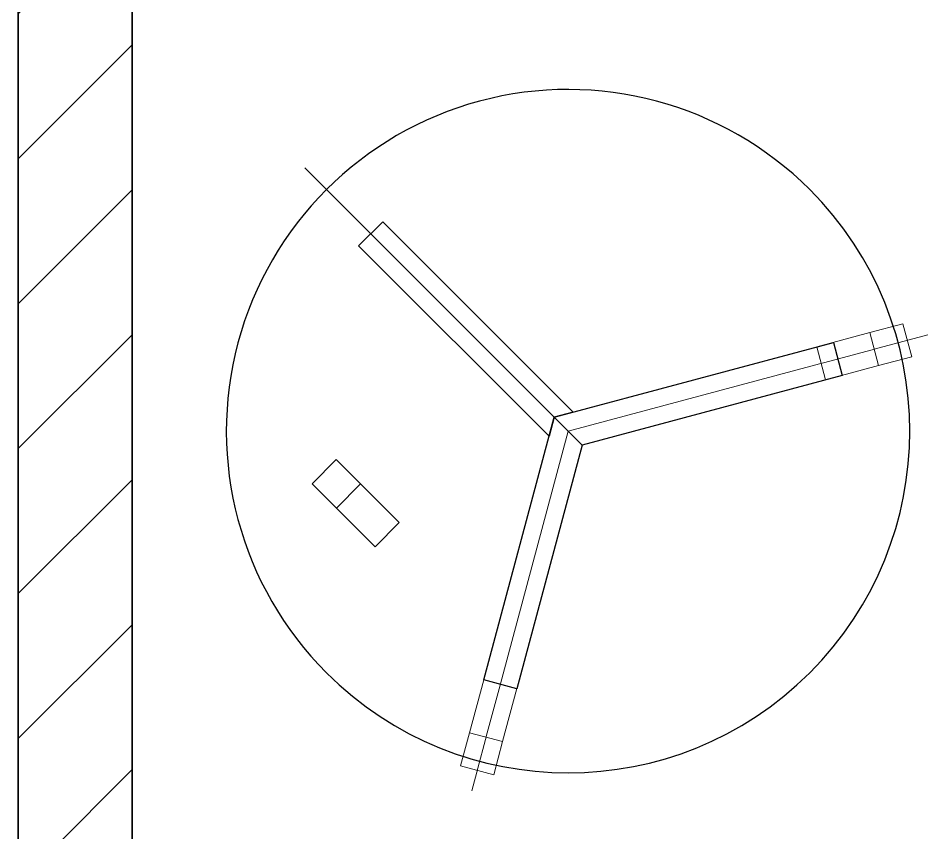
# Model space of a CAD drawing. Header units: millimetres. Extents: x 233224 to 234067, y -13631 to -11613.
# Drawn here: x 233254.7 to 233334.7, y -12046.1 to -11974.5 of the extents above; entities that cross this region are included whole.
import ezdxf

# ---------------------------------------------------------------- set-up
doc = ezdxf.new("R2010")
doc.units = ezdxf.units.MM
doc.header["$MEASUREMENT"] = 0
doc.set_wipeout_variables(frame=1)
doc.linetypes.add('Wipeout_Contour', pattern=[1000, 0, -1000])
for name, color, linetype, lineweight, true_color in [('2D Drafting - General_Pen_No__4', 7, 'Continuous', 20, 0x029e21), ('Str - Column_Pen_No__88', 7, 'Continuous', 20, 0xfd4435), ('Structural - Bearing_Pen_No__107', 7, 'Continuous', 13, 0xaaaaaa)]:
    doc.layers.add(name, color=color, linetype=linetype, lineweight=lineweight, true_color=true_color)
for name, color, linetype in [('Doseme - BA', 7, 'Continuous'), ('Str - Column', 7, 'Continuous'), ('Structural - Bearing', 7, 'Continuous')]:
    doc.layers.add(name, color=color, linetype=linetype)
for name, color, linetype, lineweight in [('Doseme - BA_Pen_No__1', 7, 'Continuous', 13), ('Doseme - BA_Pen_No__41', 7, 'Continuous', 25), ('Structural - Bearing_Pen_No__27', 7, 'Continuous', 35)]:
    doc.layers.add(name, color=color, linetype=linetype, lineweight=lineweight)

# ---------------------------------------------------------------- blocks, each defined once
blk = doc.blocks.new('Wall_4', base_point=(226098.98, 6367.57))
at = {"layer": 'Structural - Bearing_Pen_No__107', "linetype": 'Continuous'}
h = blk.add_hatch(dxfattribs=at)
h.set_pattern_fill('MASONRY_BLOCK', color=256, style=0, pattern_type=2)
h.set_pattern_definition([(45, (0, 0), (-63.63961, 63.63961), [])])
h.paths.add_polyline_path([(225998.98, 6267.57), (225998.98, -1102.43), (226098.98, -1002.43), (226098.98, 6267.57)])
at = {"layer": 'Structural - Bearing_Pen_No__27', "linetype": 'Continuous', "flags": 128}
for points in [[(225998.98, 6267.57), (225998.98, -1102.43)], [(226098.98, -1002.43), (226098.98, 6267.57)]]:
    blk.add_lwpolyline(points, dxfattribs=at)
blk = doc.blocks.new('Column_4', base_point=(226718.43, 2457.95))
at = {"color": 254, "linetype": 'Wipeout_Contour', "lineweight": 0, "ltscale": 1360454.352084183}
blk.add_wipeout([(226729.09, 2476.34), (226700, 2468.55), (226707.77, 2439.57), (226736.86, 2447.36), (226754.25, 2452.02), (226746.48, 2481)], dxfattribs=at).dxf.layer = 'Str - Column'
at = {"layer": 'Str - Column_Pen_No__88', "linetype": 'Continuous'}
for p, q in [((226746.48, 2481), (226700, 2468.55)), ((226700, 2468.55), (226707.77, 2439.57)), ((226783.33, 2459.82), (226754.25, 2452.02)), ((226754.25, 2452.02), (226707.77, 2439.57))]:
    blk.add_line(p, q, dxfattribs=at)
at = {"color": 254, "linetype": 'Wipeout_Contour', "lineweight": 0, "ltscale": 907113.457005}
blk.add_wipeout([(226746.48, 2481), (226754.25, 2452.02), (226783.33, 2459.82), (226775.57, 2488.79)], dxfattribs=at).dxf.layer = 'Str - Column'
at = {"layer": 'Str - Column_Pen_No__88', "linetype": 'Continuous'}
for p, q in [((226775.57, 2488.79), (226746.48, 2481)), ((226783.33, 2459.82), (226775.57, 2488.79)), ((226746.48, 2481), (226754.25, 2452.02)), ((226754.25, 2452.02), (226783.33, 2459.82))]:
    blk.add_line(p, q, dxfattribs=at)
blk = doc.blocks.new('Column_5', base_point=(226418.21, 2157.73))
at = {"color": 254, "linetype": 'Wipeout_Contour', "lineweight": 0, "ltscale": 1358553.300666607}
blk.add_wipeout([(226395.16, 2129.68), (226424.14, 2121.92), (226428.8, 2139.31), (226436.6, 2168.4), (226407.62, 2176.16), (226399.82, 2147.07)], dxfattribs=at).dxf.layer = 'Str - Column'
at = {"layer": 'Str - Column_Pen_No__88', "linetype": 'Continuous'}
for p, q in [((226395.16, 2129.68), (226407.62, 2176.16)), ((226436.6, 2168.4), (226407.62, 2176.16)), ((226424.14, 2121.92), (226436.6, 2168.4)), ((226387.37, 2100.59), (226395.16, 2129.68)), ((226416.35, 2092.83), (226424.14, 2121.92))]:
    blk.add_line(p, q, dxfattribs=at)
at = {"color": 254, "linetype": 'Wipeout_Contour', "lineweight": 0, "ltscale": 905662.396798}
blk.add_wipeout([(226424.14, 2121.92), (226395.16, 2129.68), (226387.37, 2100.59), (226416.35, 2092.83)], dxfattribs=at).dxf.layer = 'Str - Column'
at = {"layer": 'Str - Column_Pen_No__88', "linetype": 'Continuous'}
for p, q in [((226395.16, 2129.68), (226387.37, 2100.59)), ((226424.14, 2121.92), (226395.16, 2129.68)), ((226416.35, 2092.83), (226424.14, 2121.92)), ((226387.37, 2100.59), (226416.35, 2092.83))]:
    blk.add_line(p, q, dxfattribs=at)
blk = doc.blocks.new('Column_6', base_point=(226312.25, 2314.25))
at = {"color": 254, "linetype": 'Wipeout_Contour', "lineweight": 0, "ltscale": 1357898.392344071}
blk.add_wipeout([(226299.48, 2348.23), (226278.27, 2327.02), (226291, 2314.29), (226312.29, 2293), (226333.51, 2314.21), (226312.21, 2335.5)], dxfattribs=at).dxf.layer = 'Str - Column'
at = {"layer": 'Str - Column_Pen_No__88', "linetype": 'Continuous'}
for p, q in [((226278.19, 2369.53), (226299.48, 2348.23)), ((226299.48, 2348.23), (226333.51, 2314.21)), ((226278.27, 2327.02), (226312.29, 2293)), ((226312.29, 2293), (226333.51, 2314.21))]:
    blk.add_line(p, q, dxfattribs=at)
at = {"color": 254, "linetype": 'Wipeout_Contour', "lineweight": 0, "ltscale": 905161.648251}
blk.add_wipeout([(226278.27, 2327.02), (226299.48, 2348.23), (226278.19, 2369.53), (226256.97, 2348.32)], dxfattribs=at).dxf.layer = 'Str - Column'
at = {"layer": 'Str - Column_Pen_No__88', "linetype": 'Continuous'}
for p, q in [((226278.19, 2369.53), (226256.97, 2348.32)), ((226299.48, 2348.23), (226278.19, 2369.53)), ((226256.97, 2348.32), (226278.27, 2327.02)), ((226278.27, 2327.02), (226299.48, 2348.23))]:
    blk.add_line(p, q, dxfattribs=at)
blk = doc.blocks.new('Slab_100', base_point=(226493.9, 2382.26))
at = {"layer": 'Doseme - BA_Pen_No__41', "linetype": 'Continuous', "flags": 128}
blk.add_lwpolyline([(226493.9, 2382.26), (226436.6, 2168.4), (226407.62, 2176.16), (226469.41, 2406.76)], close=True, dxfattribs=at)
blk = doc.blocks.new('Slab_101', base_point=(226693.78, 2606.64))
at = {"layer": 'Doseme - BA_Pen_No__41', "linetype": 'Continuous', "flags": 128}
blk.add_lwpolyline([(226693.78, 2606.64, 1), (226269.52, 2182.38, 1)], format="xyb", close=True, dxfattribs=at)
blk = doc.blocks.new('Slab_102', base_point=(226297.71, 2557.24))
at = {"layer": 'Doseme - BA_Pen_No__41', "linetype": 'Continuous', "flags": 128}
blk.add_lwpolyline([(226297.71, 2557.24), (226318.93, 2578.45), (226486.14, 2411.24), (226469.41, 2406.76), (226464.92, 2390.03)], close=True, dxfattribs=at)
blk = doc.blocks.new('Slab_103', base_point=(226714.55, 2472.44))
at = {"layer": 'Doseme - BA_Pen_No__41', "linetype": 'Continuous', "flags": 128}
blk.add_lwpolyline([(226714.55, 2472.44), (226722.31, 2443.46), (226493.9, 2382.26), (226469.41, 2406.76)], close=True, dxfattribs=at)

msp = doc.modelspace()

# ---------------------------------------------------------------- linework, layer by layer
at = {"layer": '2D Drafting - General_Pen_No__4', "linetype": 'Continuous'}
msp.add_line((233264.727, -12350.487), (233264.727, -11623.487), dxfattribs=at)
at = {"layer": 'Doseme - BA_Pen_No__1', "linetype": 'Continuous'}
msp.add_line((233302.995, -12010.793), (233279.876, -11987.675), dxfattribs=at)
msp.add_line((233302.995, -12010.793), (233279.876, -11987.675), dxfattribs=at)

# ---------------------------------------------------------------- block references
at = {"layer": 'Doseme - BA', "linetype": 'Continuous', "xscale": 0.1, "yscale": 0.1, "zscale": 0.1}
msp.add_blockref('Slab_102', (233284.601, -11994.52), dxfattribs=at)
at = {"layer": 'Str - Column', "color": 14, "lineweight": 35, "true_color": 0xa80f02, "xscale": 0.1, "yscale": 0.1, "zscale": 0.1}
for name, p in [('Column_4', (233326.672, -12004.449)), ('Column_6', (233286.055, -12018.819)), ('Column_5', (233296.65, -12034.47))]:
    msp.add_blockref(name, p, dxfattribs=at)
at = {"layer": 'Structural - Bearing', "xscale": 0.1, "yscale": 0.1, "zscale": 0.1}
msp.add_blockref('Wall_4', (233264.727, -11613.487), dxfattribs=at)

# ---------------------------------------------------------------- next in the draw order: linework, layer by layer
at = {"layer": 'Doseme - BA_Pen_No__1', "linetype": 'Continuous'}
for q in [(233334.575, -12002.331), (233294.533, -12042.373)]:
    msp.add_line((233302.995, -12010.793), q, dxfattribs=at)

# ---------------------------------------------------------------- next in the draw order: block references
at = {"layer": 'Doseme - BA', "linetype": 'Continuous', "xscale": 0.1, "yscale": 0.1, "zscale": 0.1}
for name, p in [('Slab_101', (233324.208, -11989.58)), ('Slab_103', (233326.284, -12003)), ('Slab_100', (233304.219, -12012.018))]:
    msp.add_blockref(name, p, dxfattribs=at)

doc.saveas('drawing.dxf')
